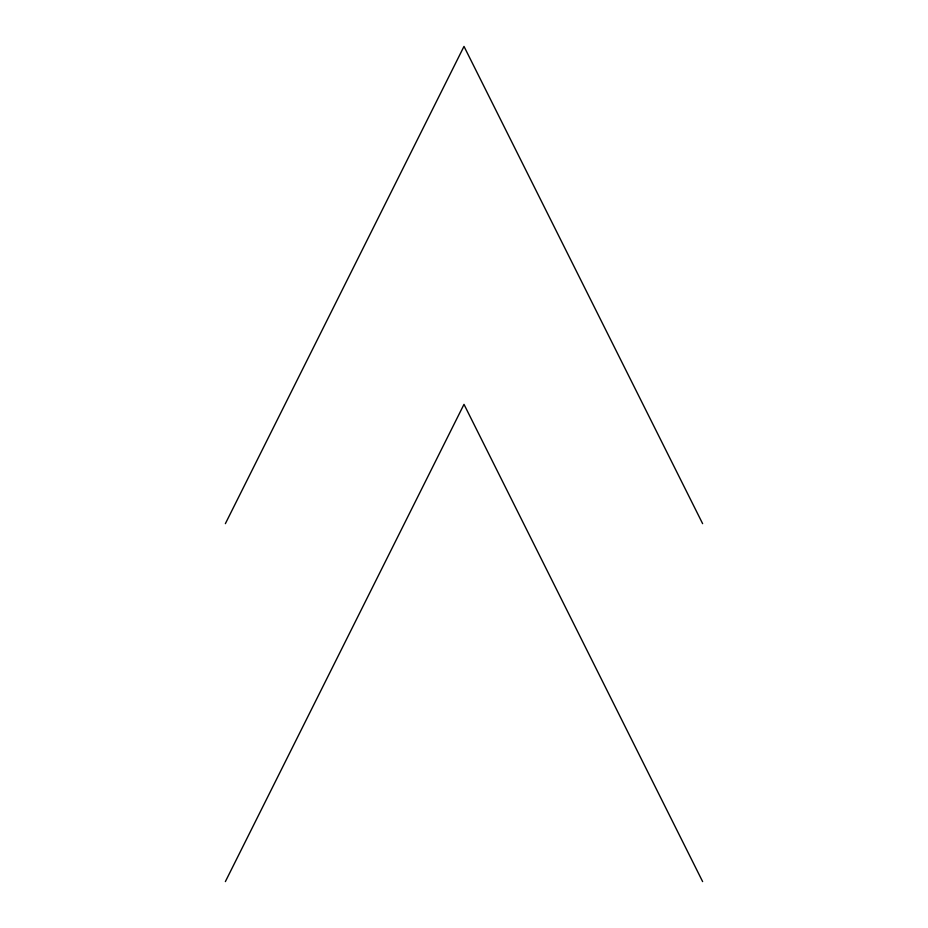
<?xml version="1.0" encoding="UTF-8"?>
<svg xmlns="http://www.w3.org/2000/svg" width="928" height="928" viewBox="0 0 928 928"><rect width="100%" height="100%" fill="white"/><g stroke="black" fill="none" stroke-linecap="round" stroke-linejoin="round"><path stroke-width="1.39" d="M225.376 523.659L464 46.4L702.624 523.659M225.376 881.6L464 404.341L702.624 881.6"/></g></svg>
